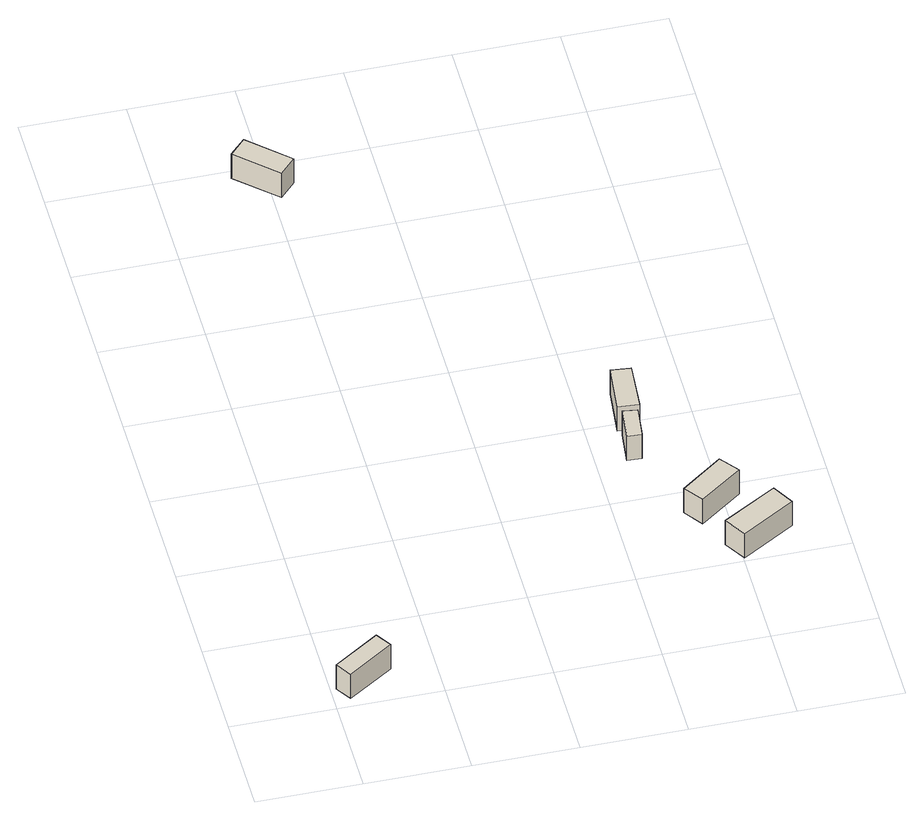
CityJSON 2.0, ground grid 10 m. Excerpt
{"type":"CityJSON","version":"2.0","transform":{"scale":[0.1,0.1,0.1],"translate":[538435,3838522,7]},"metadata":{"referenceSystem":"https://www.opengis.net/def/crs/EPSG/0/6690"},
"CityObjects":{
"building1":{"type":"Building","attributes":{"class":"3001","BuildingDetailAttribute.specifiedBuildingCoverageRate":0.6,"BuildingDetailAttribute.surveyYear":2017,"BuildingIDAttribute.prefecture":"27","BuildingIDAttribute.city":"27113"},"geometry":[{"type":"Solid","lod":"1","boundaries":[[[[0,1,2,3]],[[2,4,5,3]],[[1,6,4,2]],[[0,7,6,1]],[[3,5,7,0]],[[4,6,7,5]]]]}]},
"building2":{"type":"Building","attributes":{"class":"3001","BuildingDetailAttribute.specifiedBuildingCoverageRate":0.6,"BuildingDetailAttribute.surveyYear":2017,"BuildingIDAttribute.prefecture":"27","BuildingIDAttribute.city":"27113"},"geometry":[{"type":"Solid","lod":"1","boundaries":[[[[8,9,10,11]],[[10,12,13,11]],[[9,14,12,10]],[[8,15,14,9]],[[11,13,15,8]],[[12,14,15,13]]]]}]},
"building3":{"type":"Building","attributes":{"class":"3001","BuildingDetailAttribute.specifiedBuildingCoverageRate":0.6,"BuildingDetailAttribute.surveyYear":2017,"BuildingIDAttribute.prefecture":"27","BuildingIDAttribute.city":"27113"},"geometry":[{"type":"Solid","lod":"1","boundaries":[[[[16,17,18,19]],[[18,20,21,19]],[[17,22,20,18]],[[16,23,22,17]],[[19,21,23,16]],[[20,22,23,21]]]]}]},
"building4":{"type":"Building","attributes":{"class":"3001","BuildingDetailAttribute.specifiedBuildingCoverageRate":0.6,"BuildingDetailAttribute.surveyYear":2017,"BuildingIDAttribute.prefecture":"27","BuildingIDAttribute.city":"27113"},"geometry":[{"type":"Solid","lod":"1","boundaries":[[[[24,25,26,27]],[[26,28,29,27]],[[25,30,28,26]],[[24,31,30,25]],[[27,29,31,24]],[[28,30,31,29]]]]}]},
"building5":{"type":"Building","attributes":{"class":"3001","BuildingDetailAttribute.specifiedBuildingCoverageRate":0.6,"BuildingDetailAttribute.surveyYear":2017,"BuildingIDAttribute.prefecture":"27","BuildingIDAttribute.city":"27113"},"geometry":[{"type":"Solid","lod":"1","boundaries":[[[[32,33,34,35]],[[34,36,37,35]],[[33,38,36,34]],[[32,39,38,33]],[[35,37,39,32]],[[36,38,39,37]]]]}]},
"building6":{"type":"Building","attributes":{"class":"3001","BuildingDetailAttribute.specifiedBuildingCoverageRate":0.6,"BuildingDetailAttribute.surveyYear":2017,"BuildingIDAttribute.prefecture":"27","BuildingIDAttribute.city":"27113"},"geometry":[{"type":"Solid","lod":"1","boundaries":[[[[40,41,42,43]],[[42,44,45,43]],[[41,46,44,42]],[[40,47,46,41]],[[43,45,47,40]],[[44,46,47,45]]]]}]}
},
"vertices":[
[5,24,6],[49,53,6],[59,38,6],[15,9,6],[59,38,36],[15,9,36],[49,53,36],[5,24,36],
[70,691,5],[85,707,5],[123,672,5],[108,656,5],[123,672,35],[108,656,35],[85,707,35],[70,691,35],
[328,252,5],[332,285,5],[346,283,5],[342,251,5],[346,283,35],[342,251,35],[332,285,35],[328,252,35],
[329,291,5],[334,339,5],[353,337,5],[349,289,5],[353,337,35],[349,289,35],[334,339,35],[329,291,35],
[362,174,5],[402,204,5],[416,186,5],[375,156,5],[416,186,35],[375,156,35],[402,204,35],[362,174,35],
[388,124,6],[440,155,6],[452,134,6],[401,103,6],[452,134,36],[401,103,36],[440,155,36],[388,124,36]
]}
